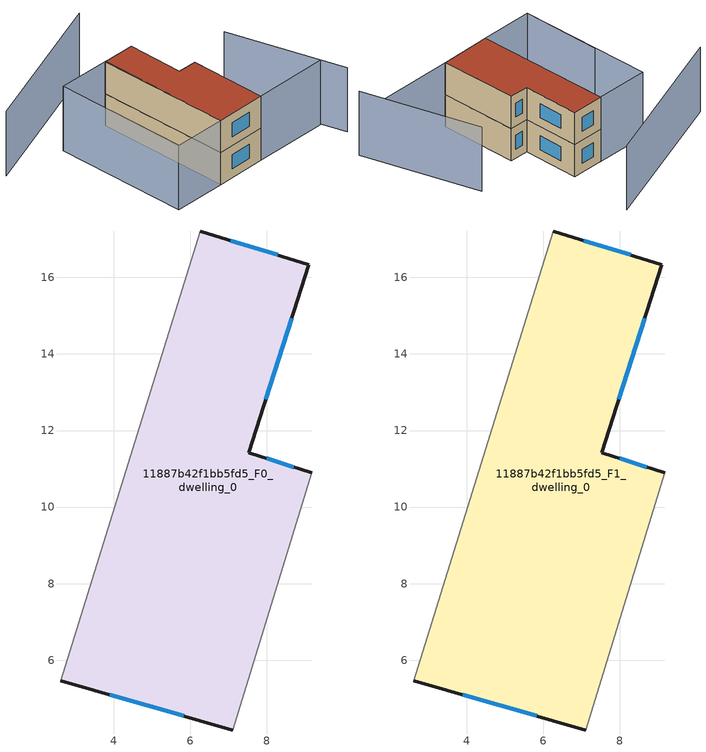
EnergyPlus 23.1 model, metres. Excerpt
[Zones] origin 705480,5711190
11887b42f1bb5fd5_F0_dwelling_0
 floor ground (EU_floor_Construction): 9.09,16.34 7.53,11.42 9.18,10.9 7.11,4.17 2.61,5.46 6.25,17.21 z0
 wall outside (EU_wall_Construction): 2.61,5.46 7.11,4.17 / 9.18,10.9 7.53,11.42 9.09,16.34 6.25,17.21 z0:3
 wall adiabatic (EU_wall_Construction): 6.25,17.21 2.61,5.46 / 7.11,4.17 9.18,10.9 z0:3
 window (EU_Window_Construction): 3.89,5.1 5.82,4.54 / 8.28,16.59 7.06,16.96 / 7.97,12.82 8.64,14.94 / 8.71,11.05 8,11.27 z0.85:2.15
11887b42f1bb5fd5_F1_dwelling_0
 floor to 11887b42f1bb5fd5_F0_dwelling_0 (EU_floor_Construction): 9.09,16.34 7.53,11.42 9.18,10.9 7.11,4.17 2.61,5.46 6.25,17.21 z3
 wall outside (EU_wall_Construction): 2.61,5.46 7.11,4.17 / 9.18,10.9 7.53,11.42 9.09,16.34 6.25,17.21 z3:6
 wall adiabatic (EU_wall_Construction): 6.25,17.21 2.61,5.46 / 7.11,4.17 9.18,10.9 z3:6
 window (EU_Window_Construction): 3.89,5.1 5.82,4.54 / 8.28,16.59 7.06,16.96 / 7.97,12.82 8.64,14.94 / 8.71,11.05 8,11.27 z3.85:5.15
 roof outside (EU_roof_Construction): 7.11,4.17 9.18,10.9 7.53,11.42 9.09,16.34 6.25,17.21 2.61,5.46 z6
shading: 13.67,-0.13 14.07,10.7 / 13.68,2.19 7.11,4.17 / 7.11,4.17 9.14,10.91 / 0.19,13.8 -1.98,6.91 / 11.52,22.04 -3.49,21.13 / 1.67,18.64 6.26,17.21 / 6.26,17.21 2.61,5.46 / 2.61,5.46 -1.99,6.89 / -1.99,6.89 1.67,18.64 z0:6
[Building]
EU S2 Campaign: North Axis=0; Terrain=City; Solar Distribution=FullExterior
[Site:Location]
London: Latitude=51.5; Longitude=-0.5; Time Zone=0; Elevation=25
[SizingPeriod:WeatherFileDays]
AnnualSizingPeriod: Begin Month=1; Begin Day of Month=1; End Month=12; End Day of Month=31; Day of Week for Start Day=Monday; Use Weather File Daylight Saving Period=No; Use Weather File Rain and Snow Indicators=No
[MATERIAL]
EU_InternalMass_Material: Roughness=MediumRough; Thickness=0.1; Conductivity=1; Density=1800; Specific Heat=900; Thermal Absorptance=0.9; Solar Absorptance=0.7; Visible Absorptance=0.7
[MATERIAL:NOMASS] Roughness=MediumRough; Thermal Absorptance=0.9; Solar Absorptance=0.7; Visible Absorptance=0.7
Name | Thermal Resistance
EU_wall_NoMass | 0.71061
EU_roof_NoMass | 2.41608
EU_floor_NoMass | 1.75078
[WINDOWMATERIAL:SIMPLEGLAZINGSYSTEM]
EU_Window_SimpleGlazing: UFactor=2.64892; Solar Heat Gain Coefficient=0.76; Visible Transmittance=0.76
[CONSTRUCTION]
EU_wall_Construction: EU_wall_NoMass
EU_roof_Construction: EU_roof_NoMass
EU_floor_Construction: EU_floor_NoMass
EU_Window_Construction: EU_Window_SimpleGlazing
EU_InternalMass_Construction: EU_InternalMass_Material
[ZONE] Type=1; Multiplier=1; Ceiling Height=autocalculate; Volume=145.091; Floor Area=autocalculate; Part of Total Floor Area=Yes
11887b42f1bb5fd5_F0_dwelling_0; 11887b42f1bb5fd5_F1_dwelling_0
[INTERNALMASS] Construction=EU_InternalMass_Construction; Surface Area=48.3634
Name | Zone or ZoneList
11887b42f1bb5fd5_F0_dwelling_0_EU_InternalMass | 11887b42f1bb5fd5_F0_dwelling_0
11887b42f1bb5fd5_F1_dwelling_0_EU_InternalMass | 11887b42f1bb5fd5_F1_dwelling_0
[OTHEREQUIPMENT] Fuel Type=Electricity; Design Level Calculation Method=Watts/Area; Power per Zone Floor Area=1; Fraction Latent=0; Fraction Radiant=0; Fraction Lost=0; Carbon Dioxide Generation Rate=0; EndUse Subcategory=EU_Step8_InternalGains
Name | Zone or ZoneList or Space or SpaceList | Schedule
EU_Step8_InternalGain_11887b42f1bb5fd5_F0_dwelling_0_f000 | 11887b42f1bb5fd5_F0_dwelling_0 | EU_Step8_GainSchedule_11887b42f1bb5fd5_F0_dwelling_0_f000
EU_Step8_InternalGain_11887b42f1bb5fd5_F1_dwelling_0_f000 | 11887b42f1bb5fd5_F1_dwelling_0 | EU_Step8_GainSchedule_11887b42f1bb5fd5_F1_dwelling_0_f000
[ZONEVENTILATION:DESIGNFLOWRATE] Schedule=EU_AlwaysOn; Design Flow Rate Calculation Method=AirChanges/Hour; Air Changes per Hour=0.496673; Ventilation Type=Natural; Fan Pressure Rise=0; Fan Total Efficiency=1; Constant Term Coefficient=1; Temperature Term Coefficient=0; Velocity Term Coefficient=0; Velocity Squared Term Coefficient=0; Minimum Indoor Temperature=-100; Maximum Indoor Temperature=100; Delta Temperature=-100; Minimum Outdoor Temperature=-100; Maximum Outdoor Temperature=100; Maximum Wind Speed=40
Name | Zone or ZoneList or Space or SpaceList
EU_ConstantAir_11887b42f1bb5fd5_F0_dwelling_0 | 11887b42f1bb5fd5_F0_dwelling_0
EU_ConstantAir_11887b42f1bb5fd5_F1_dwelling_0 | 11887b42f1bb5fd5_F1_dwelling_0
[HVACTEMPLATE:THERMOSTAT] Constant Heating Setpoint=20; Constant Cooling Setpoint=50
EU_HeatOnly_11887b42f1bb5fd5_F0_dwelling_0; EU_HeatOnly_11887b42f1bb5fd5_F1_dwelling_0
[HVACTEMPLATE:ZONE:IDEALLOADSAIRSYSTEM] System Availability Schedule=EU_AlwaysOn; Maximum Heating Supply Air Temperature=50; Minimum Cooling Supply Air Temperature=13; Maximum Heating Supply Air Humidity Ratio=0.0156; Minimum Cooling Supply Air Humidity Ratio=0.0077; Heating Limit=NoLimit; Cooling Limit=NoLimit; Heating Availability Schedule=EU_AlwaysOn; Cooling Availability Schedule=EU_CoolingOff; Dehumidification Control Type=ConstantSensibleHeatRatio; Cooling Sensible Heat Ratio=0.7; Dehumidification Setpoint=60; Humidification Control Type=None; Humidification Setpoint=30; Outdoor Air Method=None; Outdoor Air Flow Rate per Person=0.00944; Outdoor Air Flow Rate per Zone Floor Area=0; Outdoor Air Flow Rate per Zone=0; Demand Controlled Ventilation Type=None; Outdoor Air Economizer Type=NoEconomizer; Heat Recovery Type=None; Sensible Heat Recovery Effectiveness=0.7; Latent Heat Recovery Effectiveness=0.65
Name | Template Thermostat
11887b42f1bb5fd5_F0_dwelling_0 | EU_HeatOnly_11887b42f1bb5fd5_F0_dwelling_0
11887b42f1bb5fd5_F1_dwelling_0 | EU_HeatOnly_11887b42f1bb5fd5_F1_dwelling_0
[SIZING:ZONE] Zone Cooling Design Supply Air Temperature Input Method=SupplyAirTemperature; Zone Cooling Design Supply Air Temperature=13; Zone Heating Design Supply Air Temperature Input Method=SupplyAirTemperature; Zone Heating Design Supply Air Temperature=50; Zone Cooling Design Supply Air Humidity Ratio=0.008; Zone Heating Design Supply Air Humidity Ratio=0.008; Cooling Design Air Flow Method=DesignDay; Cooling Design Air Flow Rate=0; Cooling Minimum Air Flow per Zone Floor Area=0.000762; Cooling Minimum Air Flow=0; Cooling Minimum Air Flow Fraction=0.2; Heating Design Air Flow Method=DesignDay; Heating Design Air Flow Rate=0; Heating Maximum Air Flow per Zone Floor Area=0.002032; Heating Maximum Air Flow=0.141576; Heating Maximum Air Flow Fraction=0.3; Account for Dedicated Outdoor Air System=No; Dedicated Outdoor Air System Control Strategy=NeutralSupplyAir; Dedicated Outdoor Air Low Setpoint Temperature for Design=autosize; Dedicated Outdoor Air High Setpoint Temperature for Design=autosize; Zone Load Sizing Method=Sensible Load Only No Latent Load; Zone Latent Cooling Design Supply Air Humidity Ratio Input Method=HumidityRatioDifference; Zone Cooling Design Supply Air Humidity Ratio Difference=0.005; Zone Latent Heating Design Supply Air Humidity Ratio Input Method=HumidityRatioDifference; Zone Humidification Design Supply Air Humidity Ratio Difference=0.005
11887b42f1bb5fd5_F0_dwelling_0; 11887b42f1bb5fd5_F1_dwelling_0
[SCHEDULE:CONSTANT]
Name | Hourly Value
EU_AlwaysOn | 1
EU_CoolingOff | 0
[SCHEDULE:FILE] Column Number=1; Rows to Skip at Top=0; Number of Hours of Data=8760; Column Separator=Comma; Interpolate to Timestep=No; Minutes per Item=60; Adjust Schedule for Daylight Savings=Yes
Name | File
EU_Step8_GainSchedule_11887b42f1bb5fd5_F0_dwelling_0_f000 | ../../schedules/11887b42f1bb5fd5/11887b42f1bb5fd5_F0_dwelling_0_f000_gain.csv
EU_Step8_GainSchedule_11887b42f1bb5fd5_F1_dwelling_0_f000 | ../../schedules/11887b42f1bb5fd5/11887b42f1bb5fd5_F1_dwelling_0_f000_gain.csv
